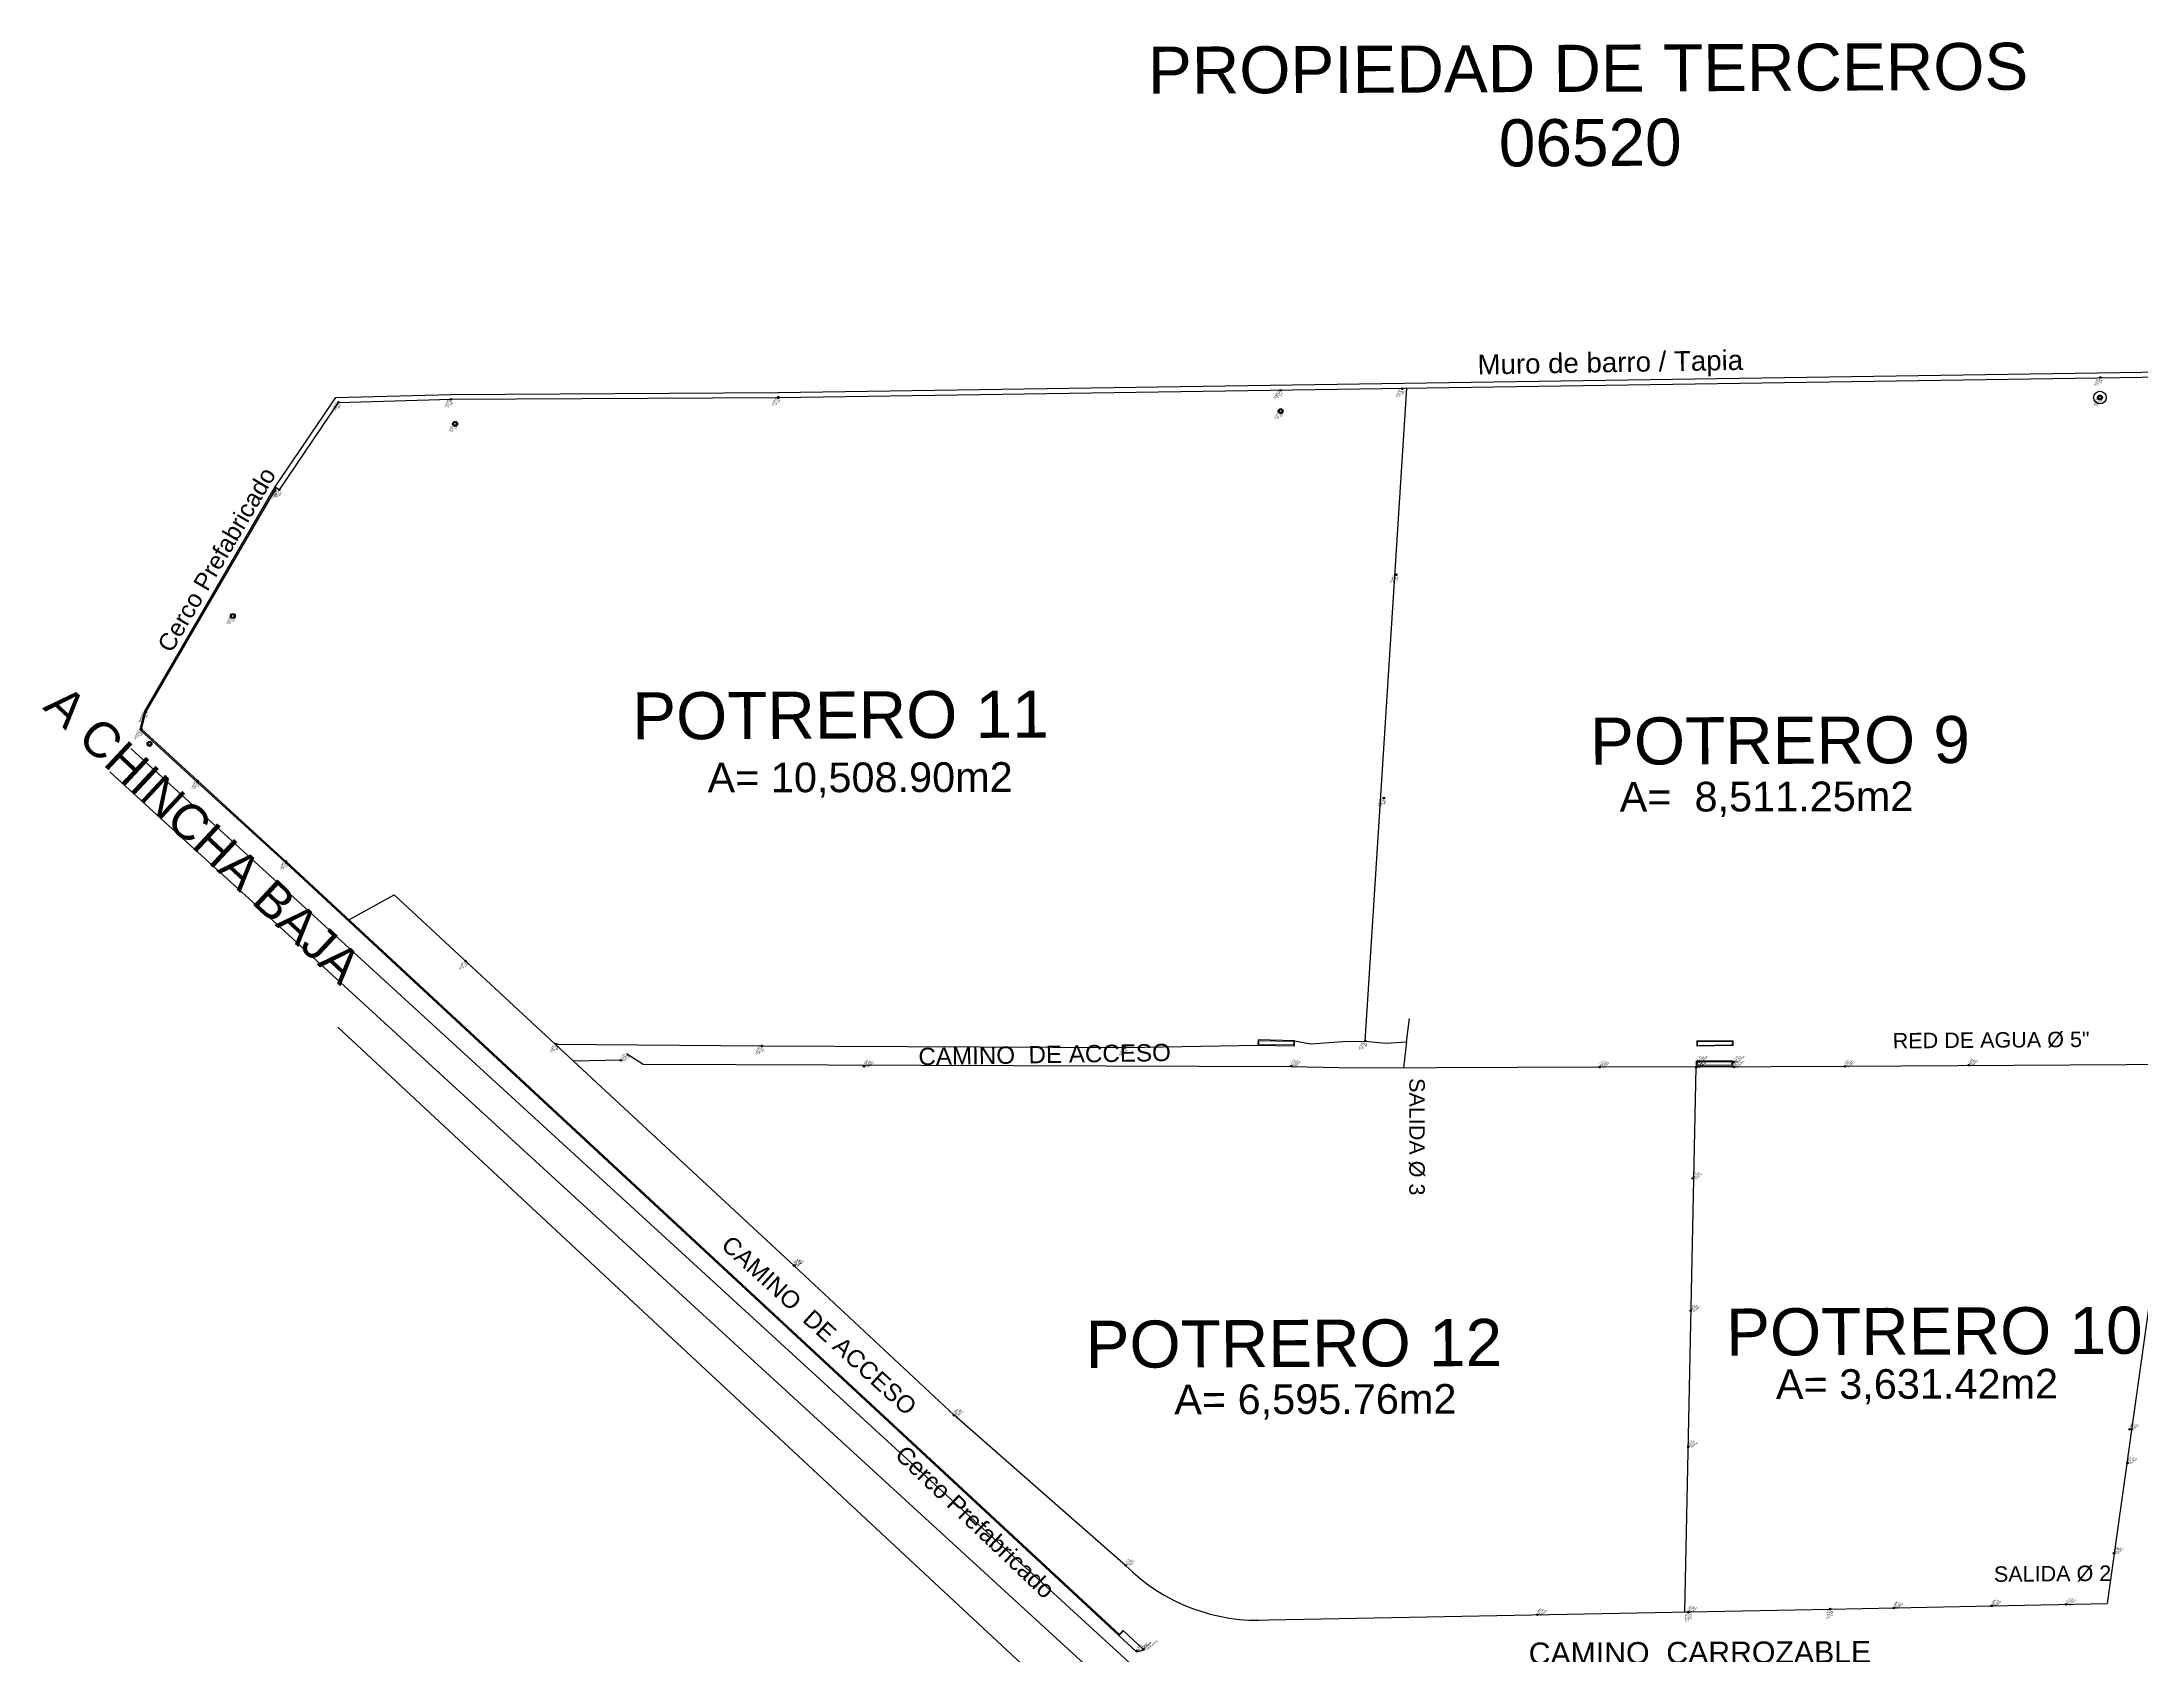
# Model space of a CAD drawing. Header units: metres. Extents: x -4524 to 2222, y -1534 to 2985.
# Drawn here: x -775.6 to -520.5, y 315.5 to 511.5 of the extents above; entities that cross this region are included whole.
import ezdxf
from ezdxf.enums import TextEntityAlignment as Align

# ---------------------------------------------------------------- set-up
doc = ezdxf.new("R2010")
doc.units = ezdxf.units.M
doc.header["$LTSCALE"] = 25.4
doc.header["$MEASUREMENT"] = 0
doc.layers.add('51', color=7, linetype='Continuous')
doc.styles.add('ARIAL', font='')
doc.styles.add('CUADROS', font='')
doc.styles.get('ARIAL').set_extended_font_data('Arial')
doc.styles.get('CUADROS').set_extended_font_data('Arial')

# ---------------------------------------------------------------- blocks, each defined once
blk = doc.blocks.new('POSTE')
at = {"color": 2}
blk.add_circle((0, 0), 0.8, dxfattribs=at)
at = {"color": 1}
blk.add_circle((0, 0), 0.5, dxfattribs=at)

msp = doc.modelspace()

# ---------------------------------------------------------------- linework, layer by layer
at = {"color": 30, "true_color": 0xf26722}
for p, q in [((-686.13, 468.9), (-508.01, 471.57)), ((-686.12, 468.31), (-508, 470.97)), ((-747.23, 457.43), (-739.89, 468.31)), ((-746.73, 457.09), (-739.56, 467.71)), ((-739.89, 468.31), (-725.92, 468.68)), ((-739.56, 467.71), (-725.9, 468.08)), ((-725.9, 468.68), (-686.12, 468.9)), ((-725.9, 468.08), (-686.12, 468.31)), ((-747.23, 457.43), (-746.73, 457.09)), ((-644.77, 317.91), (-644.25, 318.52)), ((-644.25, 318.52), (-644.76, 317.91)), ((-644.25, 318.52), (-644.76, 317.91)), ((-644.76, 317.91), (-642.63, 315.93)), ((-644.25, 318.52), (-641.76, 316.21)), ((-642.63, 315.93), (-641.86, 316.1))]:
    msp.add_line(p, q, dxfattribs=at)
at = {"color": 7, "lineweight": 30}
for p, q in [((-614.82, 390.12), (-609.78, 469.45)), ((-738.28, 404.86), (-732.79, 407.88)), ((-732.79, 407.88), (-684.22, 362.83)), ((-609.8, 390.02), (-609.46, 392.84)), ((-713.24, 389.75), (-688.1, 389.53)), ((-705.25, 387.78), (-711, 387.67)), ((-702.54, 387.26), (-704.56, 388.55)), ((-688.1, 389.53), (-643.99, 389.33)), ((-643.99, 389.33), (-627.87, 389.62)), ((-623.41, 390.15), (-621.46, 389.79)), ((-621.46, 389.79), (-617.55, 390.07)), ((-617.55, 390.07), (-614.82, 390.12)), ((-614.82, 390.12), (-612.36, 389.88)), ((-612.36, 389.88), (-609.8, 390.02)), ((-609.8, 390.02), (-610.19, 386.85)), ((-623.81, 386.97), (-702.54, 387.26)), ((-616.1, 386.83), (-623.81, 386.97)), ((-586.35, 386.95), (-616.1, 386.83)), ((-574.56, 386.99), (-586.35, 386.95)), ((-576, 320.77), (-574.63, 386.94)), ((-574.56, 386.99), (-556.55, 387.05)), ((-556.55, 387.05), (-515.52, 387.33)), ((-515.52, 387.33), (-524.71, 321.79)), ((-664.77, 344.65), (-684.22, 362.83)), ((-643.94, 326.42), (-664.77, 344.65)), ((-558.35, 321.12), (-538.72, 321.51)), ((-538.72, 321.51), (-524.71, 321.79)), ((-626.54, 319.8, 97.5), (-558.35, 321.12))]:
    msp.add_line(p, q, dxfattribs=at)
at = {"linetype": 'Continuous'}
for p, q in [((-525.51, 470.73), (-525.51, 470.73)), ((-525.51, 470.73), (-525.51, 470.73)), ((-739.56, 467.71), (-739.56, 467.71)), ((-739.56, 467.71), (-739.56, 467.71)), ((-725.9, 468.08), (-725.9, 468.08)), ((-725.9, 468.08), (-725.9, 468.08)), ((-686.12, 468.31), (-686.12, 468.31)), ((-686.12, 468.31), (-686.12, 468.31)), ((-625.12, 469.17), (-625.12, 469.17)), ((-625.12, 469.17), (-625.12, 469.17)), ((-610.33, 469.36), (-610.33, 469.36)), ((-610.33, 469.36), (-610.33, 469.36)), ((-525.58, 468.3), (-525.58, 468.3)), ((-525.58, 468.3), (-525.58, 468.3)), ((-725.39, 465.1), (-725.39, 465.1)), ((-725.39, 465.1), (-725.39, 465.1)), ((-625.1, 466.65), (-625.1, 466.65)), ((-625.1, 466.65), (-625.1, 466.65)), ((-747.27, 456.97), (-747.27, 456.97)), ((-747.27, 456.97), (-747.27, 456.97)), ((-746.73, 457.09), (-746.73, 457.09)), ((-746.73, 457.09), (-746.73, 457.09)), ((-611.05, 446.76), (-611.05, 446.76)), ((-611.05, 446.76), (-611.05, 446.76)), ((-752.39, 441.76), (-752.39, 441.76)), ((-752.39, 441.76), (-752.39, 441.76)), ((-762.95, 430.09), (-762.95, 430.09)), ((-762.95, 430.09), (-762.95, 430.09)), ((-763.5, 428), (-763.5, 428)), ((-763.5, 428), (-763.5, 428)), ((-756.65, 421.73), (-756.65, 421.73)), ((-756.65, 421.73), (-756.65, 421.73)), ((-612.57, 419.63), (-612.57, 419.63)), ((-612.57, 419.63), (-612.57, 419.63)), ((-612.57, 419.63), (-612.57, 419.63)), ((-612.57, 419.63), (-612.57, 419.63)), ((-745.93, 411.95), (-745.93, 411.95)), ((-745.93, 411.95), (-745.93, 411.95)), ((-724.1, 399.83), (-724.1, 399.83)), ((-724.1, 399.83), (-724.1, 399.83)), ((-713.09, 389.75), (-713.09, 389.75)), ((-713.09, 389.75), (-713.09, 389.75)), ((-713.09, 389.75), (-713.09, 389.75)), ((-713.09, 389.75), (-713.09, 389.75)), ((-705.25, 387.78), (-705.25, 387.78)), ((-705.25, 387.78), (-705.25, 387.78)), ((-688.1, 389.53), (-688.1, 389.53)), ((-688.1, 389.53), (-688.1, 389.53)), ((-643.99, 389.33), (-643.99, 389.33)), ((-643.99, 389.33), (-643.99, 389.33)), ((-614.82, 390.12), (-614.82, 390.12)), ((-614.82, 390.12), (-614.82, 390.12)), ((-675.7, 387.04), (-675.7, 387.04)), ((-675.7, 387.04), (-675.7, 387.04)), ((-623.81, 387.07), (-623.81, 387.07)), ((-623.81, 387.07), (-623.81, 387.07)), ((-586.35, 386.95), (-586.35, 386.95)), ((-586.35, 386.95), (-586.35, 386.95)), ((-574.63, 386.94), (-574.63, 386.94)), ((-574.63, 386.94), (-574.63, 386.94)), ((-574.56, 386.99), (-574.56, 386.99)), ((-574.56, 386.99), (-574.56, 386.99)), ((-574.53, 387.54), (-574.53, 387.54)), ((-574.53, 387.54), (-574.53, 387.54)), ((-570.06, 386.98), (-570.06, 386.98)), ((-570.06, 386.98), (-570.06, 386.98)), ((-570.04, 387.58), (-570.04, 387.58)), ((-570.04, 387.58), (-570.04, 387.58)), ((-556.55, 387.05), (-556.55, 387.05)), ((-556.55, 387.05), (-556.55, 387.05)), ((-541.52, 387.19), (-541.52, 387.19)), ((-541.52, 387.19), (-541.52, 387.19)), ((-575.03, 373.45), (-575.03, 373.45)), ((-575.03, 373.45), (-575.03, 373.45)), ((-684.22, 362.83), (-684.22, 362.83)), ((-684.22, 362.83), (-684.22, 362.83)), ((-684.2, 362.85), (-684.2, 362.85)), ((-684.2, 362.85), (-684.2, 362.85)), ((-575.3, 357.36), (-575.3, 357.36)), ((-575.3, 357.36), (-575.3, 357.36)), ((-664.77, 344.65), (-664.77, 344.65)), ((-664.77, 344.65), (-664.77, 344.65)), ((-521.97, 342.95), (-521.97, 342.95)), ((-521.97, 342.95), (-521.97, 342.95)), ((-575.58, 340.83), (-575.58, 340.83)), ((-575.58, 340.83), (-575.58, 340.83)), ((-522.24, 338.86), (-522.24, 338.86)), ((-522.24, 338.86), (-522.24, 338.86)), ((-523.86, 327.9), (-523.86, 327.9)), ((-523.86, 327.9), (-523.86, 327.9)), ((-643.94, 326.42), (-643.94, 326.42)), ((-643.94, 326.42), (-643.94, 326.42)), ((-538.72, 321.51), (-538.72, 321.51)), ((-538.72, 321.51), (-538.72, 321.51)), ((-529.67, 321.69), (-529.67, 321.69)), ((-529.67, 321.69), (-529.67, 321.69)), ((-593.91, 320.43), (-593.91, 320.43)), ((-593.91, 320.43), (-593.91, 320.43)), ((-575.63, 320.74), (-575.63, 320.74)), ((-575.63, 320.74), (-575.63, 320.74)), ((-575.56, 320.71), (-575.56, 320.71)), ((-575.56, 320.71), (-575.56, 320.71)), ((-558.35, 321.12), (-558.35, 321.12)), ((-558.35, 321.12), (-558.35, 321.12)), ((-550.63, 321.24), (-550.63, 321.24)), ((-550.63, 321.24), (-550.63, 321.24)), ((-642.53, 316.04), (-642.53, 316.04)), ((-642.53, 316.04), (-642.53, 316.04)), ((-641.76, 316.21), (-641.76, 316.21)), ((-641.76, 316.21), (-641.76, 316.21))]:
    msp.add_line(p, q, dxfattribs=at)
for p, q in [((-763.1, 430.11), (-747.23, 457.43)), ((-762.95, 430.09), (-747.07, 457.32)), ((-763.63, 427.93), (-763.1, 430.11)), ((-763.5, 428), (-762.95, 430.09)), ((-763.63, 427.93), (-756.74, 421.62)), ((-763.5, 428), (-756.65, 421.73)), ((-746.03, 411.84), (-756.75, 421.62)), ((-745.93, 411.95), (-756.65, 421.73)), ((-747.85, 410.2), (-758.57, 419.98)), ((-750.4, 407.38), (-761.12, 417.16)), ((-746.05, 411.86), (-644.77, 317.91)), ((-745.92, 411.95), (-644.67, 318.02)), ((-739.63, 391.79), (-649.64, 308))]:
    msp.add_line(p, q)
at = {"color": 1}
for p, q in [((-764.79, 425.67), (-758.57, 419.98)), ((-767.34, 422.84), (-761.12, 417.16)), ((-747.85, 410.2), (-643.53, 314.65)), ((-750.4, 407.38), (-646.08, 311.83))]:
    msp.add_line(p, q, dxfattribs=at)
at = {"color": 7, "lineweight": 30}
msp.add_lwpolyline([(-627.87, 389.62), (-623.44, 389.55), (-623.41, 390.15), (-627.84, 390.26)], close=True, dxfattribs=at)
at = {"color": 4, "lineweight": 20}
for points in [[(-627.87, 389.62), (-623.44, 389.55), (-623.41, 390.15), (-627.84, 390.26)], [(-627.76, 389.71), (-623.53, 389.65), (-623.52, 390.05), (-627.74, 390.16)], [(-574.57, 389.48), (-570.14, 389.56), (-570.13, 390.16), (-574.56, 390.13)], [(-574.46, 389.58), (-570.24, 389.65), (-570.23, 390.06), (-574.46, 390.03)], [(-574.62, 387.07), (-570.19, 387.11), (-570.18, 387.71), (-574.65, 387.7)], [(-574.52, 387.17), (-570.29, 387.21), (-570.28, 387.61), (-574.54, 387.6)]]:
    msp.add_lwpolyline(points, close=True, dxfattribs=at)
at = {"linetype": 'Continuous'}
for centre in [(-610.33, 469.36), (-525.51, 470.73), (-739.56, 467.71), (-725.9, 468.08), (-625.12, 469.17), (-747.27, 456.97), (-746.73, 457.09), (-611.05, 446.76), (-762.95, 430.09), (-763.5, 428), (-756.65, 421.73), (-612.57, 419.63), (-612.57, 419.63), (-745.93, 411.95), (-724.1, 399.83), (-713.09, 389.75), (-713.09, 389.75), (-705.25, 387.78), (-688.1, 389.53), (-643.99, 389.33), (-614.82, 390.12), (-675.7, 387.04), (-623.81, 387.07), (-586.35, 386.95), (-574.63, 386.94), (-574.56, 386.99), (-574.53, 387.54), (-570.06, 386.98), (-570.04, 387.58), (-556.55, 387.05), (-541.52, 387.19), (-575.03, 373.45), (-684.22, 362.83), (-684.2, 362.85), (-575.3, 357.36), (-664.77, 344.65), (-521.97, 342.95), (-575.58, 340.83), (-522.24, 338.86), (-523.86, 327.9), (-643.94, 326.42), (-538.72, 321.51), (-529.67, 321.69), (-593.91, 320.43), (-575.63, 320.74), (-575.56, 320.71), (-558.35, 321.12), (-550.63, 321.24), (-642.53, 316.04), (-641.76, 316.21)]:
    msp.add_circle(centre, 0.1, dxfattribs=at)
at = {"color": 30, "lineweight": 50, "true_color": 0xf26722}
msp.add_circle((-686.12, 468.31), 0.1, dxfattribs=at)
msp.add_circle((-525.58, 468.3), 0.768)
at = {"color": 7, "lineweight": 30}
msp.add_arc((-627.87, 342.46, -97.5), 22.71, 224.9674, 273.3755, dxfattribs=at)

# ---------------------------------------------------------------- block references
at = {"color": 30, "lineweight": 50, "true_color": 0xf26722, "xscale": 0.3750000000000119, "yscale": 0.3750000000000119, "zscale": 0.125, "rotation": 22.72753844802789}
for p in [(-625.1, 466.65), (-525.58, 468.3), (-725.39, 465.1), (-752.39, 441.76), (-762.51, 426.22)]:
    msp.add_blockref('POSTE', p, dxfattribs=at)

# ---------------------------------------------------------------- texts
at = {"color": 4, "style": 'ARIAL'}
for s, height, rotation, p in [('RED DE AGUA Ø 5"', 1.8741, 0.4416, (-550.75, 389.22, -100.5)), ('SALIDA Ø 3', 1.874, 269.9716, (-609.47, 385.62)), ('SALIDA Ø 2', 1.874, 0.492, (-538.46, 324.42))]:
    msp.add_text(s, height=height, rotation=rotation, dxfattribs=at).set_placement(p)
at = {"color": 3, "char_height": 0.2, "attachment_point": 4}
for s, insert, rotation in [('PARED', (-525.85, 470.65), 248.0259), ('ESQUINA', (-739.9, 467.63), 248.0259), ('PARED', (-726.23, 468), 248.0259), ('PARED', (-686.46, 468.22), 248.0259), ('PARED', (-625.46, 469.09), 248.0259), ('PARED', (-610.67, 469.28), 248.0259), ('POSTE', (-525.91, 468.21), 248.0259), ('POSTE', (-725.72, 465.02), 248.0259), ('POSTE', (-625.44, 466.57), 248.0259), ('CERCO', (-747.6, 456.89), 248.0259), ('PIRCA', (-747.06, 457.01), 248.0259), ('CERCO', (-611.38, 446.68), 248.0259), ('POSTE', (-752.73, 441.68), 248.0259), ('ESQUINA', (-763.29, 430.01), 248.0259), ('ESQUINA', (-763.89, 427.84), 248.0259), ('PARED', (-756.98, 421.65), 248.0259), ('CERCO', (-612.9, 419.55), 248.0259), ('CERCO', (-612.9, 419.55), 248.0259), ('PARED', (-746.26, 411.87), 248.0259), ('CERCO', (-724.44, 399.75), 248.0259), ('CERCO', (-713.42, 389.66), 248.0259), ('CERCO', (-713.42, 389.66), 248.0259), ('CERCO', (-704.92, 387.69), 39.446), ('CERCO', (-688.44, 389.44), 248.0259), ('PARED', (-644.32, 389.25), 248.0259), ('CERCO', (-615.15, 390.04), 248.0259), ('ESQUINA', (-574.2, 387.45), 39.446), ('ESQUINA', (-569.7, 387.49), 39.446), ('CERCO', (-541.19, 387.1), 39.446), ('CERCO', (-675.37, 386.95), 39.446), ('CERCO', (-623.47, 386.98), 39.446), ('CERCO', (-586.02, 386.86), 39.446), ('CERCO', (-574.3, 386.85), 39.446), ('ESQUINA', (-574.23, 386.9), 39.446), ('ESQUINA', (-569.73, 386.89), 39.446), ('CERCO', (-556.21, 386.96), 39.446), ('CERCO', (-574.7, 373.36), 39.446), ('CERCO', (-683.89, 362.74), 39.446), ('CERCO', (-683.87, 362.76), 39.446), ('CERCO', (-574.97, 357.27), 39.446), ('CERCO', (-664.43, 344.56), 39.446), ('CERCO', (-521.63, 342.86), 39.446), ('CERCO', (-575.25, 340.74), 39.446), ('CERCO', (-521.91, 338.77), 39.446), ('CERCO', (-643.61, 326.33), 39.446), ('CERCO', (-523.53, 327.81), 39.446), ('CERCO', (-550.29, 321.15), 39.446), ('CERCO', (-538.39, 321.42), 39.446), ('CERCO', (-529.33, 321.6), 39.446), ('CERCO', (-593.57, 320.34), 39.446), ('CERCO', (-575.85, 320.53), 266.2776), ('CERCO', (-575.3, 320.65), 39.446), ('CERCO', (-558.65, 320.93), 266.2776), ('COMPUERTA', (-642.2, 315.95), 39.446), ('COMPUERTA', (-641.43, 316.13), 39.446)]:
    msp.add_mtext(s, dxfattribs=dict(at, insert=insert, rotation=rotation))
at = {"color": 1, "char_height": 0.2, "attachment_point": 4}
for s, insert, rotation in [('98.789', (-525.59, 470.54), 248.0259), ('97.830', (-739.64, 467.53), 248.0259), ('97.477', (-725.98, 467.9), 248.0259), ('97.723', (-686.2, 468.12), 248.0259), ('98.281', (-625.2, 468.98), 248.0259), ('98.329', (-610.41, 469.17), 248.0259), ('98.516', (-525.65, 468.11), 248.0259), ('97.171', (-725.46, 464.91), 248.0259), ('97.850', (-625.18, 466.46), 248.0259), ('97.692', (-747.34, 456.79), 248.0259), ('97.696', (-746.8, 456.91), 248.0259), ('98.343', (-611.12, 446.58), 248.0259), ('97.294', (-752.47, 441.57), 248.0259), ('97.391', (-763.03, 429.91), 248.0259), ('97.315', (-763.63, 427.73), 248.0259), ('97.356', (-756.72, 421.55), 248.0259), ('98.189', (-612.64, 419.44), 248.0259), ('98.189', (-612.64, 419.44), 248.0259), ('97.398', (-746, 411.77), 248.0259), ('97.272', (-724.18, 399.64), 248.0259), ('97.137', (-713.16, 389.56), 248.0259), ('97.137', (-713.16, 389.56), 248.0259), ('97.302', (-705.09, 387.9), 39.446), ('97.350', (-688.18, 389.34), 248.0259), ('97.465', (-675.54, 387.16), 39.446), ('97.736', (-644.07, 389.15), 248.0259), ('97.960', (-623.65, 387.19), 39.446), ('98.045', (-614.89, 389.93), 248.0259), ('98.428', (-574.38, 387.66), 39.446), ('98.414', (-569.88, 387.7), 39.446), ('98.533', (-556.39, 387.18), 39.446), ('98.654', (-541.37, 387.32), 39.446), ('98.360', (-586.2, 387.07), 39.446), ('98.402', (-574.48, 387.07), 39.446), ('98.444', (-574.41, 387.11), 39.446), ('98.371', (-569.91, 387.11), 39.446), ('98.346', (-574.88, 373.58), 39.446), ('97.190', (-684.07, 362.96), 39.446), ('97.193', (-684.05, 362.98), 39.446), ('98.266', (-575.15, 357.49), 39.446), ('97.189', (-664.61, 344.78), 39.446), ('98.728', (-521.81, 343.07), 39.446), ('98.099', (-575.43, 340.96), 39.446), ('98.714', (-522.09, 338.99), 39.446), ('97.500', (-643.78, 326.54), 39.446), ('98.604', (-523.7, 328.02), 39.446), ('97.931', (-575.48, 320.87), 39.446), ('98.222', (-550.47, 321.37), 39.446), ('98.425', (-538.57, 321.63), 39.446), ('98.496', (-529.51, 321.82), 39.446), ('97.783', (-593.75, 320.55), 39.446), ('97.929', (-575.57, 320.51), 266.2776), ('98.114', (-558.37, 320.92), 266.2776), ('97.547', (-642.37, 316.16), 39.446), ('97.547', (-641.61, 316.34), 39.446)]:
    msp.add_mtext(s, dxfattribs=dict(at, insert=insert, rotation=rotation))
at = {"color": 2, "char_height": 0.2, "attachment_point": 4}
for s, insert, rotation in [('922', (-525.33, 470.44), 248.0259), ('950', (-739.38, 467.42), 248.0259), ('951', (-725.72, 467.79), 248.0259), ('953', (-685.94, 468.01), 248.0259), ('954', (-624.94, 468.88), 248.0259), ('925', (-610.15, 469.07), 248.0259), ('921', (-525.39, 468), 248.0259), ('952', (-725.2, 464.81), 248.0259), ('955', (-624.92, 466.36), 248.0259), ('948', (-747.08, 456.68), 248.0259), ('949', (-746.55, 456.8), 248.0259), ('927', (-610.87, 446.47), 248.0259), ('947', (-752.21, 441.47), 248.0259), ('946', (-762.77, 429.8), 248.0259), ('945', (-763.37, 427.63), 248.0259), ('944', (-756.46, 421.44), 248.0259), ('931', (-612.38, 419.34), 248.0259), ('930', (-612.38, 419.34), 248.0259), ('943', (-745.74, 411.66), 248.0259), ('942', (-723.92, 399.54), 248.0259), ('941', (-712.9, 389.46), 248.0259), ('940', (-712.9, 389.46), 248.0259), ('1233', (-705.27, 388.12), 39.446), ('936', (-687.92, 389.24), 248.0259), ('1235', (-675.72, 387.38), 39.446), ('935', (-643.81, 389.04), 248.0259), ('1238', (-623.83, 387.41), 39.446), ('933', (-614.63, 389.83), 248.0259), ('1216', (-574.59, 387.33), 39.446), ('1215', (-574.56, 387.88), 39.446), ('1214', (-570.08, 387.32), 39.446), ('1213', (-570.06, 387.92), 39.446), ('1207', (-556.57, 387.39), 39.446), ('1205', (-541.55, 387.54), 39.446), ('1240', (-586.37, 387.29), 39.446), ('1209', (-574.66, 387.29), 39.446), ('1211', (-575.05, 373.79), 39.446), ('1228', (-684.24, 363.18), 39.446), ('1230', (-684.23, 363.19), 39.446), ('1218', (-575.32, 357.71), 39.446), ('1226', (-664.79, 344.99), 39.446), ('1202', (-521.99, 343.29), 39.446), ('1219', (-575.61, 341.17), 39.446), ('1217', (-522.26, 339.21), 39.446), ('1223', (-643.96, 326.76), 39.446), ('1212', (-523.88, 328.24), 39.446), ('1220', (-575.66, 321.08), 39.446), ('1206', (-550.65, 321.58), 39.446), ('1208', (-538.74, 321.85), 39.446), ('1210', (-529.69, 322.03), 39.446), ('1221', (-593.93, 320.77), 39.446), ('1118', (-575.29, 320.49), 266.2776), ('1117', (-558.09, 320.9), 266.2776), ('1255', (-642.55, 316.38), 39.446), ('1255', (-641.79, 316.56), 39.446)]:
    msp.add_mtext(s, dxfattribs=dict(at, insert=insert, rotation=rotation))
at = {"layer": '51', "color": 7, "linetype": 'Continuous', "style": 'CUADROS'}
for s, height, rotation, p in [('PROPIEDAD DE TERCEROS', 5.7166, 0.2709, (-641.21, 505.19)), ('06520', 5.717, 0.2709, (-598.59, 496.37)), ('A CHINCHA BAJA', 4.2874, 317.0216, (-775.58, 430.55)), ('CAMINO  DE ACCESO', 2.1017, 0.9644, (-669.09, 387.18)), ('CAMINO  DE ACCESO', 2.1017, 317.724, (-693.21, 365.12)), ('CAMINO  CARROZABLE', 2.6271, 0.2709, (-594.97, 314.41))]:
    msp.add_text(s, height=height, rotation=rotation, dxfattribs=at).set_placement(p)
for s, height, rotation, p in [('Muro de barro / Tapia', 2.4019, 1.0075, (-585.06, 472.28)), ('Cerco Prefabricado', 2.1017, 59.6539, (-754.4, 448.63)), ('POTRERO 11', 5.717, 0.2709, (-678.58, 429.73)), ('POTRERO 9', 5.717, 0.2709, (-564.45, 426.65)), ('POTRERO 10', 5.717, 0.2709, (-545.7, 354.88, 1)), ('POTRERO 12', 5.717, 0.2709, (-623.5, 353.39, -97.5)), ('Cerco Prefabricado', 2.1017, 316.4263, (-662.18, 331.73))]:
    msp.add_text(s, height=height, rotation=rotation, dxfattribs=at).set_placement(p, align=Align.MIDDLE)
at = {"layer": '51', "color": 7, "linetype": 'Continuous', "char_height": 3.6029, "width": 42.2187, "attachment_point": 1, "rotation": 0.1218, "style": 'CUADROS'}
for s, insert in [('A={\\fArial|b0|i0|c238|p34; 10},{\\fArial|b0|i0|c238|p34;508.90}m2', (-694.73, 423.92)), ('A={\\fArial|b0|i0|c238|p34;  8},{\\fArial|b0|i0|c238|p34;511.25}m2', (-583.93, 421.59)), ('A={\\fArial|b0|i0|c238|p34; 3},{\\fArial|b0|i0|c238|p34;631.4}2m2', (-564.95, 350.23)), ('A={\\fArial|b0|i0|c238|p34; 6},{\\fArial|b0|i0|c238|p34;595.7}6m2', (-638.03, 348.38))]:
    msp.add_mtext(s, dxfattribs=dict(at, insert=insert))

doc.saveas('drawing.dxf')
